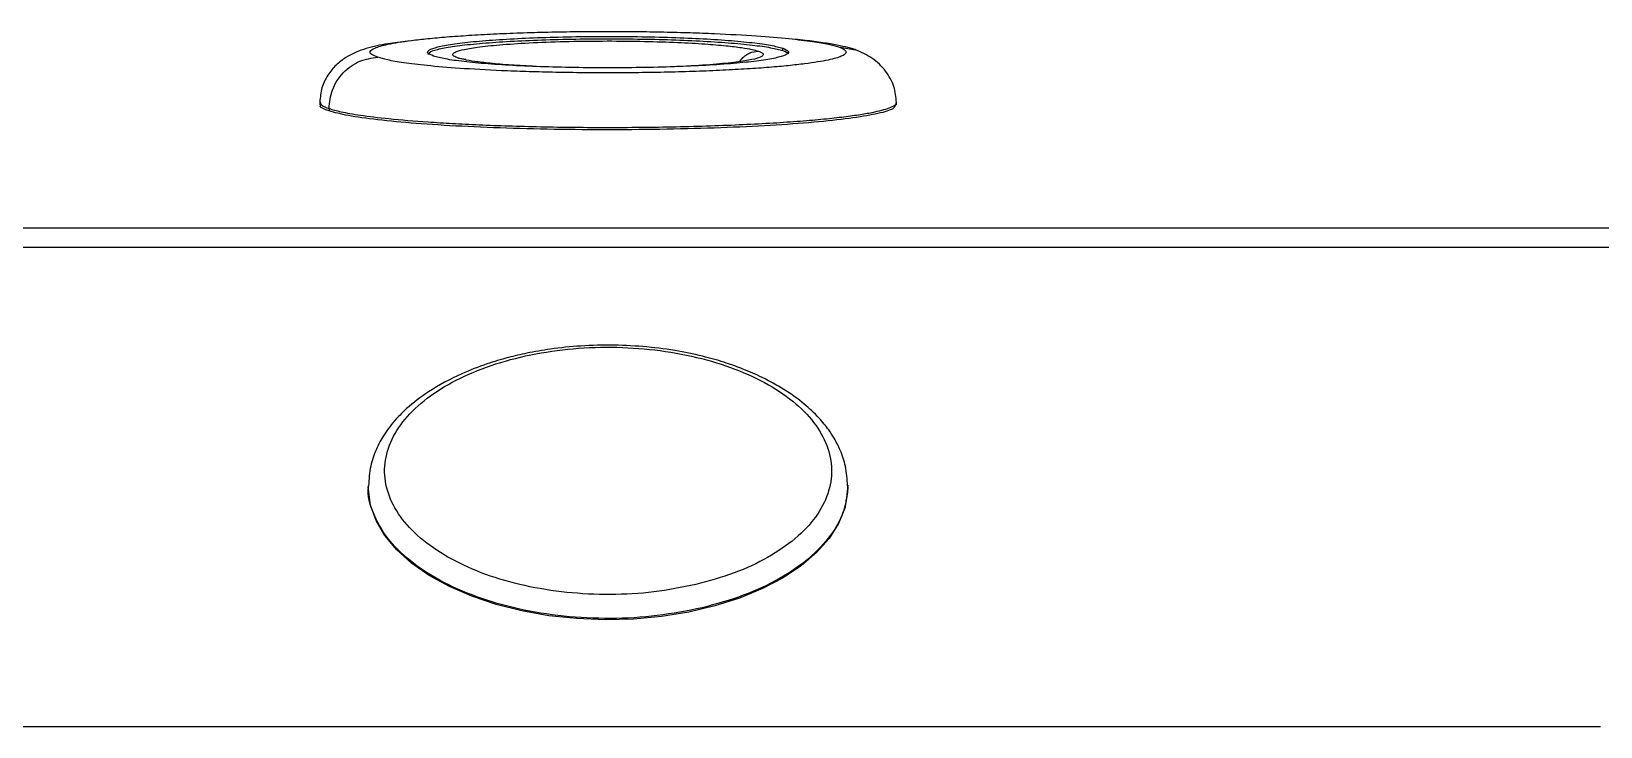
# Model space of a CAD drawing. Extents: x 409 to 498, y 628 to 778.
# Drawn here: x 450.9 to 457.45, y 666.71 to 669.61 of the extents above; entities that cross this region are included whole.
import ezdxf

# ---------------------------------------------------------------- set-up
doc = ezdxf.new("R2010")
doc.units = 0
doc.header["$MEASUREMENT"] = 0
doc.layers.add('1', color=4, linetype='Continuous')
doc.layers.add('GEOMETRY', color=4, linetype='Continuous', lineweight=25)

# ---------------------------------------------------------------- blocks, each defined once
blk = doc.blocks.new('2026_PULSE')
at = {"layer": 'GEOMETRY'}
for p, q in [((45.4584, 24.5684), (45.4584, 24.5784)), ((45.6907, 24.5836), (45.7603, 24.5715)), ((44.1033, 24.5378), (44.1369, 24.532)), ((43.5275, 24.3527), (43.5275, 24.3427)), ((43.5291, 24.3538), (43.5297, 24.3527)), ((45.9309, 24.3517), (45.9303, 24.3527)), ((45.9325, 24.3427), (45.9325, 24.3527)), ((43.5661, 24.3264), (43.5661, 24.3164)), ((49.3591, 23.828), (40.1009, 23.828)), ((49.3593, 23.7464), (40.1007, 23.7464)), ((43.73, 22.7531), (43.73, 22.7475)), ((45.73, 22.7475), (45.73, 22.7531)), ((40.5905, 21.7485), (48.8695, 21.7485))]:
    blk.add_line(p, q, dxfattribs=at)
at = {"layer": 'GEOMETRY', "flags": 128}
blk.add_lwpolyline([(45.73, 22.7475), (45.7291, 22.7244), (45.7172, 22.6592), (45.6914, 22.5952), (45.6521, 22.5333), (45.5998, 22.4745), (45.5354, 22.4195), (45.4596, 22.3691), (45.3736, 22.324), (45.2786, 22.2849), (45.1758, 22.2522), (45.0668, 22.2265), (44.9531, 22.2081), (44.8363, 22.1973), (44.7179, 22.1942), (44.5997, 22.1989), (44.4834, 22.2113), (44.3705, 22.2312), (44.2627, 22.2583), (44.1614, 22.2923), (44.0681, 22.3327), (43.9841, 22.379), (43.9105, 22.4304), (43.8485, 22.4862), (43.7988, 22.5457), (43.7622, 22.6081), (43.7392, 22.6724), (43.7302, 22.7378), (43.73, 22.7475)], dxfattribs=at)
at = {"layer": 'GEOMETRY'}
for points, knots in [([(43.7693, 24.5402), (43.7599, 24.5439), (43.7399, 24.5519), (43.7342, 24.5651), (43.7532, 24.5797), (43.8083, 24.5955), (43.8891, 24.6086), (43.9773, 24.6186), (44.0572, 24.6258), (44.1489, 24.6323), (44.2512, 24.6379), (44.3624, 24.6425), (44.4801, 24.6458), (44.6016, 24.6479), (44.7242, 24.6486), (44.8451, 24.648), (44.9615, 24.6462), (45.0716, 24.6433), (45.2045, 24.6383), (45.348, 24.6303), (45.4841, 24.6189), (45.5826, 24.6069), (45.6509, 24.5951), (45.678, 24.5873), (45.6907, 24.5836)], [0, 0, 0, 0, 0.042389, 0.090347, 0.144385, 0.204802, 0.271512, 0.307106, 0.343986, 0.381963, 0.420806, 0.46025, 0.5, 0.53975, 0.579194, 0.618037, 0.656014, 0.692894, 0.728488, 0.795198, 0.855615, 0.909653, 0.957611, 1, 1, 1, 1]), ([(43.9805, 24.5519), (43.9807, 24.555), (43.9812, 24.5623), (44.0154, 24.5736), (44.077, 24.5854), (44.1646, 24.5958), (44.2737, 24.6046), (44.4004, 24.6114), (44.5398, 24.6158), (44.6864, 24.6178), (44.8348, 24.6173), (44.9791, 24.6143), (45.1138, 24.6088), (45.2339, 24.6012), (45.3341, 24.5917), (45.4131, 24.5807), (45.4433, 24.5725), (45.4584, 24.5684)], [0, 0, 0, 0, 0.048086, 0.11608, 0.184073, 0.252067, 0.320061, 0.388055, 0.456049, 0.524043, 0.592037, 0.660031, 0.728024, 0.796018, 0.864012, 0.932006, 1, 1, 1, 1]), ([(45.7602, 24.5726), (45.7341, 24.5798), (45.6942, 24.5908), (45.6087, 24.6038), (45.554, 24.6109), (45.5175, 24.6143), (45.5105, 24.6149)], [0, 0, 0, 0, 0.455366, 0.695769, 0.941485, 1, 1, 1, 1]), ([(43.8948, 24.6082), (43.866, 24.6046), (43.8018, 24.5966), (43.7255, 24.5807), (43.6496, 24.551), (43.5945, 24.5093), (43.5592, 24.467), (43.5333, 24.4144), (43.5295, 24.3739), (43.5276, 24.3537)], [0, 0, 0, 0, 0.177628, 0.395871, 0.597971, 0.697861, 0.798527, 0.899777, 1, 1, 1, 1]), ([(45.6907, 24.5836), (45.7001, 24.5799), (45.7201, 24.5719), (45.7258, 24.5587), (45.7068, 24.5441), (45.6517, 24.5283), (45.5709, 24.5152), (45.4827, 24.5052), (45.4028, 24.498), (45.3111, 24.4915), (45.2088, 24.4859), (45.0976, 24.4813), (44.9799, 24.478), (44.8584, 24.4759), (44.7358, 24.4752), (44.6149, 24.4758), (44.4985, 24.4776), (44.3884, 24.4805), (44.2555, 24.4855), (44.112, 24.4935), (43.9759, 24.5049), (43.8774, 24.5169), (43.8091, 24.5287), (43.782, 24.5365), (43.7693, 24.5402)], [0, 0, 0, 0, 0.042389, 0.0903466, 0.144385, 0.2048017, 0.2715116, 0.3071061, 0.343986, 0.3819629, 0.4208063, 0.4602497, 0.5, 0.5397503, 0.5791937, 0.6180371, 0.656014, 0.6928939, 0.7284884, 0.7951983, 0.855615, 0.9096534, 0.957611, 1, 1, 1, 1]), ([(44.1033, 24.5378), (44.0971, 24.5402), (44.084, 24.5454), (44.0803, 24.554), (44.0928, 24.5636), (44.1287, 24.5739), (44.1932, 24.5843), (44.2897, 24.594), (44.4164, 24.602), (44.5657, 24.6071), (44.725, 24.6089), (44.88, 24.6074), (45.0185, 24.603), (45.1331, 24.5966), (45.222, 24.5891), (45.2862, 24.5813), (45.3308, 24.5736), (45.3484, 24.5685), (45.3567, 24.5661)], [0, 0, 0, 0, 0.042424, 0.090421, 0.144503, 0.20497, 0.271734, 0.344151, 0.420895, 0.5, 0.579105, 0.655849, 0.728266, 0.79503, 0.855497, 0.909579, 0.957576, 1, 1, 1, 1]), ([(45.3567, 24.5661), (45.3629, 24.5637), (45.376, 24.5584), (45.3797, 24.5499), (45.3673, 24.5403), (45.3313, 24.53), (45.2669, 24.5195), (45.1697, 24.51), (45.0745, 24.5034), (45.0087, 24.5013), (44.9917, 24.5007)], [0, 0, 0, 0, 0.094805, 0.202064, 0.322923, 0.458048, 0.607247, 0.769077, 0.940577, 1, 1, 1, 1]), ([(45.278, 24.5222), (45.2814, 24.5268), (45.2887, 24.537), (45.3036, 24.5492), (45.326, 24.5621), (45.3446, 24.5645), (45.3567, 24.5661)], [0, 0, 0, 0, 0.181331, 0.396743, 0.607731, 1, 1, 1, 1]), ([(45.4584, 24.5684), (45.4703, 24.5642), (45.4837, 24.5595), (45.4808, 24.5546), (45.4805, 24.5541)], [0, 0, 0, 0, 0.8891335, 1, 1, 1, 1]), ([(45.9324, 24.3517), (45.9306, 24.3737), (45.9271, 24.4174), (45.891, 24.4833), (45.8353, 24.5393), (45.7847, 24.5617), (45.7602, 24.5726)], [0, 0, 0, 0, 0.262636, 0.520145, 0.767763, 1, 1, 1, 1]), ([(43.5661, 24.3264), (43.5688, 24.3528), (43.5729, 24.3933), (43.5983, 24.4426), (43.6245, 24.4767), (43.6571, 24.5045), (43.7044, 24.5316), (43.7437, 24.5368), (43.7693, 24.5402)], [0, 0, 0, 0, 0.239457, 0.368361, 0.5, 0.631639, 0.760543, 1, 1, 1, 1]), ([(44.4276, 24.5022), (44.3928, 24.5039), (44.3225, 24.5075), (44.2382, 24.5148), (44.1737, 24.5226), (44.1293, 24.5302), (44.1116, 24.5354), (44.1033, 24.5378)], [0, 0, 0, 0, 0.224229, 0.453082, 0.657775, 0.839434, 1, 1, 1, 1]), ([(43.5297, 24.3527), (43.5302, 24.3485), (43.5315, 24.3396), (43.5542, 24.3309), (43.5661, 24.3264)], [0, 0, 0, 0, 0.4756269, 1, 1, 1, 1]), ([(43.5661, 24.3264), (43.5815, 24.3219), (43.6143, 24.3124), (43.697, 24.2982), (43.8163, 24.2837), (43.9503, 24.2724), (44.0806, 24.2643), (44.1928, 24.2587), (44.3162, 24.2541), (44.4495, 24.2505), (44.5906, 24.2483), (44.737, 24.2476), (44.8855, 24.2485), (45.0328, 24.251), (45.1754, 24.2551), (45.3101, 24.2606), (45.434, 24.2674), (45.5451, 24.2753), (45.6419, 24.284), (45.7239, 24.2933), (45.7908, 24.3029), (45.8596, 24.3156), (45.9112, 24.3311), (45.9353, 24.3444), (45.9313, 24.351), (45.9309, 24.3517)], [0, 0, 0, 0, 0.0462612, 0.0985998, 0.1575746, 0.2235104, 0.2591281, 0.2964145, 0.3352605, 0.3755093, 0.4169555, 0.4593472, 0.5023938, 0.5457753, 0.5891568, 0.6322033, 0.6745951, 0.7160412, 0.75629, 0.7951361, 0.8324224, 0.8680402, 0.933976, 0.9929507, 1, 1, 1, 1]), ([(43.5661, 24.3164), (43.5479, 24.3231), (43.5245, 24.3319), (43.5308, 24.3407), (43.5323, 24.3427)], [0, 0, 0, 0, 0.773518, 1, 1, 1, 1]), ([(45.9277, 24.3428), (45.9274, 24.3379), (45.9266, 24.3262), (45.8719, 24.308), (45.7736, 24.2893), (45.6335, 24.2726), (45.4592, 24.2585), (45.2567, 24.2478), (45.034, 24.2406), (44.7996, 24.2374), (44.5626, 24.2383), (44.3319, 24.2431), (44.1166, 24.2518), (43.9247, 24.264), (43.7646, 24.2792), (43.6384, 24.2968), (43.5902, 24.3099), (43.5661, 24.3164)], [0, 0, 0, 0, 0.048086, 0.11608, 0.184073, 0.252067, 0.320061, 0.388055, 0.456049, 0.524043, 0.592037, 0.660031, 0.728024, 0.796018, 0.864012, 0.932006, 1, 1, 1, 1]), ([(45.7288, 22.753), (45.7271, 22.7804), (45.7239, 22.8302), (45.7017, 22.8966), (45.6766, 22.9469), (45.6529, 22.9833), (45.6312, 23.0116), (45.599, 23.0485), (45.5457, 23.0984), (45.467, 23.1548), (45.3799, 23.2028), (45.2985, 23.2386), (45.2195, 23.2671), (45.1305, 23.2931), (45.0202, 23.3169), (44.8921, 23.3339), (44.7548, 23.3412), (44.6193, 23.3378), (44.4973, 23.3254), (44.3969, 23.3081), (44.3084, 23.2874), (44.2166, 23.2598), (44.1011, 23.2147), (43.9867, 23.1528), (43.9007, 23.0869), (43.8393, 23.0259), (43.7957, 22.9693), (43.7604, 22.9031), (43.7359, 22.8321), (43.7326, 22.7806), (43.7308, 22.7532)], [0, 0, 0, 0, 0.042357, 0.077077, 0.10416, 0.123665, 0.13793, 0.153612, 0.190473, 0.23394, 0.273654, 0.306271, 0.332862, 0.364246, 0.403322, 0.447263, 0.491852, 0.537138, 0.578892, 0.612229, 0.639048, 0.671722, 0.712519, 0.774112, 0.822605, 0.849404, 0.887971, 0.920183, 0.957535, 1, 1, 1, 1]), ([(45.0954, 22.3409), (45.1501, 22.356), (45.2595, 22.386), (45.3998, 22.4523), (45.5151, 22.5313), (45.6, 22.6215), (45.6519, 22.7191), (45.6677, 22.8204), (45.6483, 22.9216), (45.5929, 23.0186), (45.5047, 23.1078), (45.3868, 23.1858), (45.2434, 23.2495), (45.0806, 23.2967), (44.9041, 23.3252), (44.721, 23.3343), (44.538, 23.3233), (44.3623, 23.2928), (44.2008, 23.2438), (44.0597, 23.1783), (43.9447, 23.0989), (43.8596, 23.0088), (43.8083, 22.9111), (43.792, 22.8098), (43.812, 22.7087), (43.8674, 22.6117), (43.9554, 22.5224), (44.0738, 22.4446), (44.2169, 22.3807), (44.38, 22.3338), (44.5565, 22.3052), (44.7394, 22.2965), (44.923, 22.3066), (45.0379, 22.3295), (45.0954, 22.3409)], [0, 0, 0, 0, 0.0312542, 0.0624635, 0.0937551, 0.1249545, 0.1562196, 0.1874627, 0.2186872, 0.2499716, 0.2811721, 0.3124649, 0.3436714, 0.3749318, 0.4061796, 0.4373921, 0.468682, 0.5, 0.5313181, 0.562608, 0.5938204, 0.6250683, 0.6563286, 0.6875352, 0.7188279, 0.7500284, 0.7813117, 0.8125373, 0.8437799, 0.8750456, 0.9062449, 0.9375366, 0.9687459, 1, 1, 1, 1]), ([(45.122, 22.2441), (45.0604, 22.2318), (44.937, 22.2072), (44.74, 22.1965), (44.5437, 22.2058), (44.3543, 22.2365), (44.1794, 22.287), (44.0255, 22.3554), (43.8991, 22.4391), (43.8034, 22.5348), (43.7476, 22.6389), (43.7243, 22.7136), (43.7307, 22.7516), (43.731, 22.7537)], [0, 0, 0, 0, 0.0994291, 0.1988583, 0.2982874, 0.3977166, 0.4971457, 0.5965749, 0.696004, 0.7954332, 0.8948623, 0.9942915, 1, 1, 1, 1]), ([(45.7295, 22.7559), (45.7265, 22.7206), (45.7204, 22.6491), (45.6632, 22.5453), (45.5726, 22.4484), (45.4486, 22.3636), (45.2983, 22.2924), (45.1808, 22.2602), (45.122, 22.2441)], [0, 0, 0, 0, 0.162945, 0.330356, 0.497767, 0.665178, 0.832589, 1, 1, 1, 1])]:
    blk.add_open_spline(points, degree=3, knots=knots, dxfattribs=at)
for points in [[(44.0016, 24.5454), (43.992, 24.5496), (43.9726, 24.5581), (43.9803, 24.571), (44.0147, 24.5836), (44.0772, 24.5954), (44.1646, 24.6058), (44.2737, 24.6146), (44.4004, 24.6213), (44.5398, 24.6258), (44.6864, 24.6278), (44.8348, 24.6273), (44.9791, 24.6242), (45.1138, 24.6188), (45.2339, 24.6112), (45.3341, 24.6017), (45.4131, 24.5907), (45.4433, 24.5825), (45.4584, 24.5784)], [(45.4584, 24.5784), (45.468, 24.5742), (45.4874, 24.5657), (45.4797, 24.5528), (45.4453, 24.5402), (45.3828, 24.5284), (45.2954, 24.518), (45.1863, 24.5092), (45.0596, 24.5025), (44.9202, 24.498), (44.7736, 24.496), (44.6252, 24.4965), (44.4809, 24.4996), (44.3462, 24.505), (44.2261, 24.5126), (44.1259, 24.5221), (44.0469, 24.5331), (44.0167, 24.5413), (44.0016, 24.5454)]]:
    blk.add_open_spline(points, degree=3, dxfattribs=at)

msp = doc.modelspace()

# ---------------------------------------------------------------- block references
at = {"layer": '1'}
msp.add_blockref('2026_PULSE', (408.577, 644.9604), dxfattribs=at)

doc.saveas('drawing.dxf')
